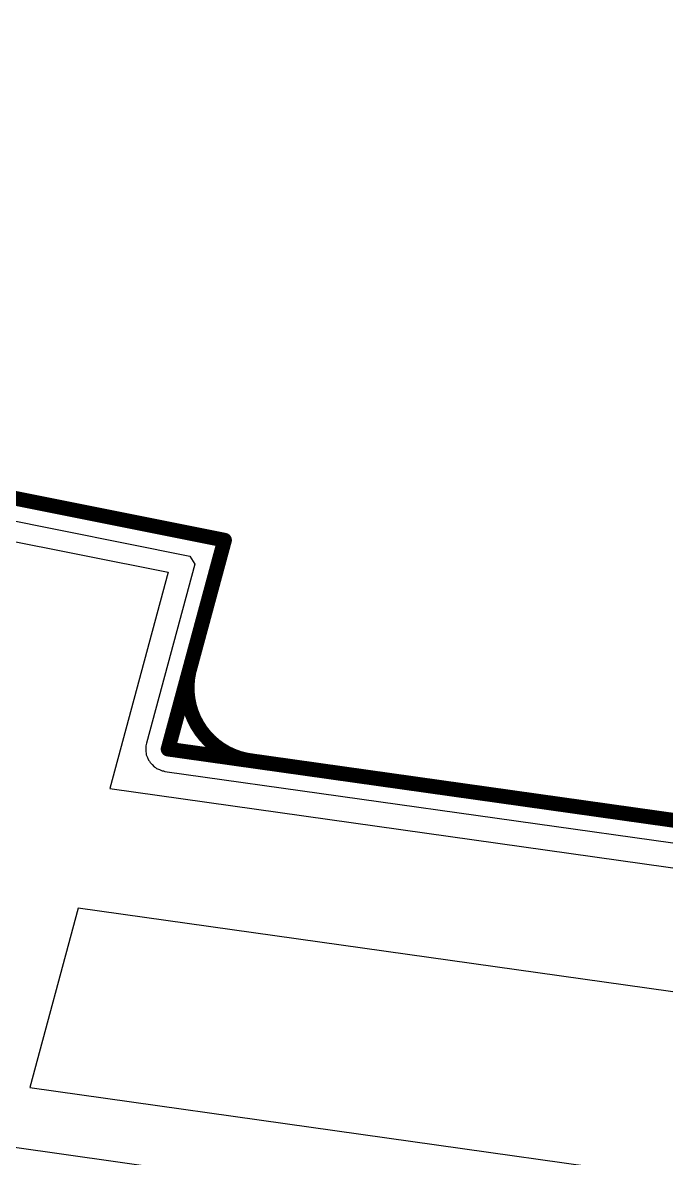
# Model space of a CAD drawing. Header units: inches. Extents: x -27 to 142, y -1 to 42.
# Drawn here: x 89.7 to 98.45, y 26.75 to 42.18 of the extents above; entities that cross this region are included whole.
import ezdxf

# ---------------------------------------------------------------- set-up
doc = ezdxf.new("R2010")
doc.units = ezdxf.units.IN
for name, color, linetype in [('Bottom Layer', 5, 'Continuous'), ('Keep-Out Layer', 6, 'Continuous'), ('Mechanical 1', 6, 'Continuous'), ('Top Layer', 1, 'Continuous'), ('Top Solder', 216, 'Continuous')]:
    doc.layers.add(name, color=color, linetype=linetype)

msp = doc.modelspace()

# ---------------------------------------------------------------- linework, layer by layer
at = {"layer": 'Bottom Layer'}
for p, q in [((57.8, 41.768), (91.977, 34.933)), ((91.977, 34.933), (92.044, 34.825)), ((92.044, 34.825), (91.386, 32.392)), ((91.384, 32.373), (91.378, 32.355)), ((91.378, 32.355), (91.38, 32.314)), ((91.38, 32.314), (91.378, 32.273)), ((91.378, 32.273), (91.384, 32.255)), ((91.386, 32.392), (91.384, 32.373)), ((91.384, 32.255), (91.385, 32.236)), ((91.385, 32.236), (91.403, 32.199)), ((91.403, 32.199), (91.416, 32.16)), ((91.416, 32.16), (91.428, 32.146)), ((91.428, 32.146), (91.437, 32.128)), ((91.437, 32.128), (91.467, 32.101)), ((91.467, 32.101), (91.494, 32.07)), ((91.494, 32.07), (91.511, 32.062)), ((91.511, 32.062), (91.526, 32.049)), ((91.526, 32.049), (91.564, 32.035)), ((91.564, 32.035), (91.601, 32.017)), ((91.601, 32.017), (91.62, 32.016)), ((91.62, 32.016), (91.638, 32.01)), ((91.638, 32.01), (100.225, 30.801))]:
    msp.add_line(p, q, dxfattribs=at)
at = {"layer": 'Keep-Out Layer'}
for points in [[(57.8, 42.08, 0.2, 0.2, 0), (92.449, 35.15, 0.2, 0.2, 0)], [(91.681, 32.312, 0.2, 0.2, 0), (92.449, 35.15, 0.2, 0.2, 0)], [(91.681, 32.312, 0.2, 0.2, 0), (100.268, 31.103, 0.2, 0.2, 0)]]:
    msp.add_lwpolyline(points, format="xyseb", dxfattribs=at)
for points in [[(92.399, 35.15, 0.1, 0.1, 1), (92.499, 35.15, 0.1, 0.1, 1)], [(92.399, 35.15, 0.1, 0.1, 1), (92.499, 35.15, 0.1, 0.1, 1)], [(91.631, 32.312, 0.1, 0.1, 1), (91.731, 32.312, 0.1, 0.1, 1)], [(91.631, 32.312, 0.1, 0.1, 1), (91.731, 32.312, 0.1, 0.1, 1)]]:
    msp.add_lwpolyline(points, format="xyseb", close=True, dxfattribs=at)
at = {"layer": 'Mechanical 1'}
for points in [[(57.8, 42.08, 0.2, 0.2, 0), (92.449, 35.15, 0.2, 0.2, 0)], [(91.965, 33.361, 0.2, 0.2, 0), (92.449, 35.15, 0.2, 0.2, 0)], [(92.83, 32.151, 0.2, 0.2, -0.445977), (91.965, 33.361, 0.2, 0.2, 0)], [(92.83, 32.151, 0.2, 0.2, 0), (99.059, 31.274, 0.2, 0.2, 0)]]:
    msp.add_lwpolyline(points, format="xyseb", dxfattribs=at)
for points in [[(92.399, 35.15, 0.1, 0.1, 1), (92.499, 35.15, 0.1, 0.1, 1)], [(92.399, 35.15, 0.1, 0.1, 1), (92.499, 35.15, 0.1, 0.1, 1)], [(91.915, 33.361, 0.1, 0.1, 1), (92.015, 33.361, 0.1, 0.1, 1)], [(91.915, 33.361, 0.1, 0.1, 1), (92.015, 33.361, 0.1, 0.1, 1)], [(92.78, 32.151, 0.1, 0.1, 1), (92.88, 32.151, 0.1, 0.1, 1)], [(92.78, 32.151, 0.1, 0.1, 1), (92.88, 32.151, 0.1, 0.1, 1)]]:
    msp.add_lwpolyline(points, format="xyseb", close=True, dxfattribs=at)
at = {"layer": 'Top Layer'}
for p, q in [((57.8, 41.768), (91.977, 34.933)), ((91.977, 34.933), (92.044, 34.825)), ((92.044, 34.825), (91.386, 32.392)), ((91.384, 32.373), (91.378, 32.355)), ((91.378, 32.355), (91.38, 32.314)), ((91.38, 32.314), (91.378, 32.273)), ((91.378, 32.273), (91.384, 32.255)), ((91.386, 32.392), (91.384, 32.373)), ((91.384, 32.255), (91.385, 32.236)), ((91.385, 32.236), (91.403, 32.199)), ((91.403, 32.199), (91.416, 32.16)), ((91.416, 32.16), (91.428, 32.146)), ((91.428, 32.146), (91.437, 32.128)), ((91.437, 32.128), (91.467, 32.101)), ((91.467, 32.101), (91.494, 32.07)), ((91.494, 32.07), (91.511, 32.062)), ((91.511, 32.062), (91.526, 32.049)), ((91.526, 32.049), (91.564, 32.035)), ((91.564, 32.035), (91.601, 32.017)), ((91.601, 32.017), (91.62, 32.016)), ((91.62, 32.016), (91.638, 32.01)), ((91.638, 32.01), (100.225, 30.801))]:
    msp.add_line(p, q, dxfattribs=at)
at = {"layer": 'Top Solder'}
for p, q in [((57.892, 41.472), (91.684, 34.714)), ((91.684, 34.714), (90.889, 31.776)), ((90.889, 31.776), (100.943, 30.36)), ((90.457, 30.15), (89.8, 27.713)), ((101.019, 28.667), (90.457, 30.15)), ((89.8, 27.713), (101.132, 26.118)), ((101.171, 25.264), (89.592, 26.901))]:
    msp.add_line(p, q, dxfattribs=at)

doc.saveas('drawing.dxf')
